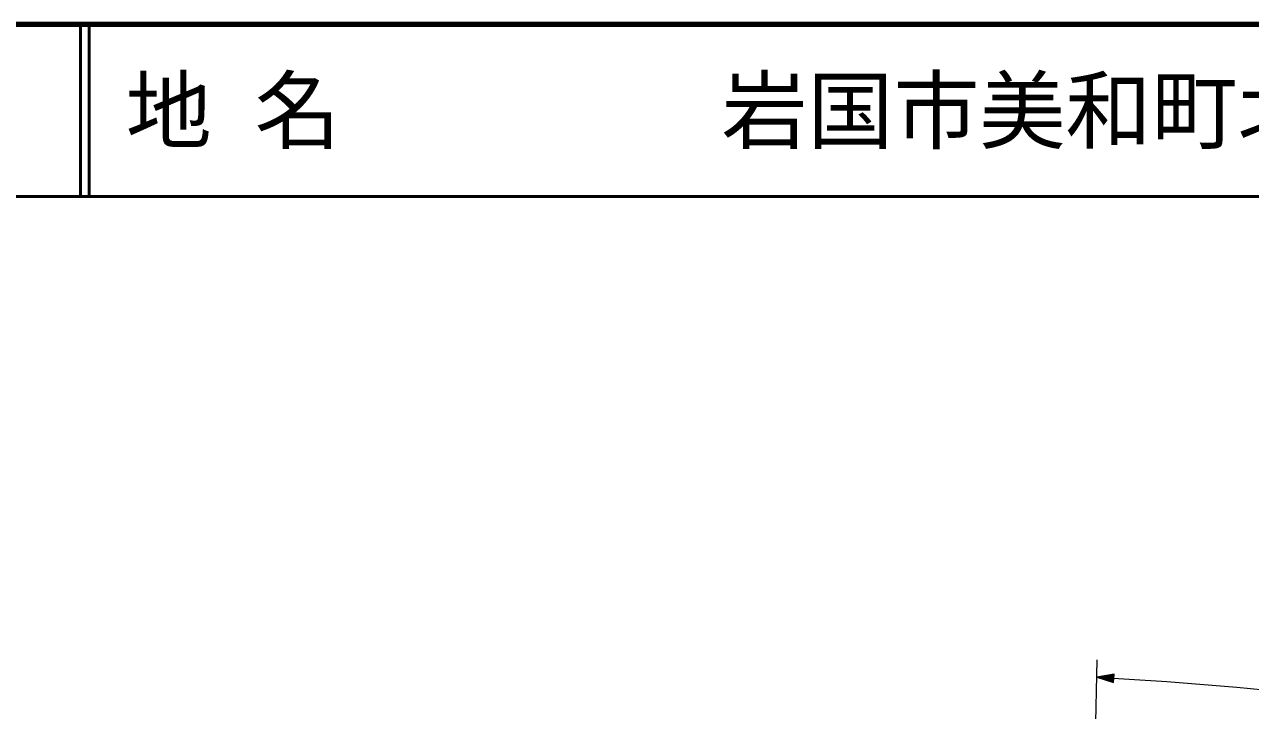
# Model space of a CAD drawing. Units: millimetres, scale not verified. Extents: x 40000 to 680000, y 20000 to 380000.
# Drawn here: x 364493 to 435781, y 340116 to 380000 of the extents above; entities that cross this region are included whole.
import ezdxf
from ezdxf.enums import TextEntityAlignment as Align

# ---------------------------------------------------------------- set-up
doc = ezdxf.new("R2010")
doc.units = ezdxf.units.MM
doc.header["$LTSCALE"] = 1000
for name, color, linetype, lineweight in [('M-TTL', 2, 'Continuous', 140), ('M-TTL-LINE', 7, 'Continuous', 50), ('S-BGD', 1, 'Continuous', 13), ('S-BGD-HTXT', 6, 'Continuous', 13)]:
    doc.layers.add(name, color=color, linetype=linetype, lineweight=lineweight)
doc.layers.add('M-TTL-TXT', color=7, linetype='Continuous')
doc.styles.add('ＭＳ ゴシック', font='')
doc.styles.get('ＭＳ ゴシック').set_extended_font_data('MS Gothic')

msp = doc.modelspace()

# ---------------------------------------------------------------- linework, layer by layer
at = {"layer": 'M-TTL'}
msp.add_line((680000, 380000), (40000, 380000), dxfattribs=at)
at = {"layer": 'M-TTL-LINE'}
for p, q in [((367750, 380000), (367750, 370000)), ((368250, 380000), (368250, 370000)), ((40000, 370000), (680000, 370000))]:
    msp.add_line(p, q, dxfattribs=at)
at = {"layer": 'S-BGD'}
for p, q in [((426945, 342049), (427830, 342200)), ((427830, 342200), (427801, 341776)), ((427801, 341776), (426948, 342048)), ((427048, 342041), (427790, 342165)), ((427766, 341816), (427048, 342041)), ((427147, 342035), (427750, 342131)), ((427731, 341856), (427147, 342035)), ((427250, 342027), (427710, 342096)), ((427697, 341896), (427250, 342027)), ((427349, 342021), (427670, 342061)), ((427662, 341936), (427349, 342021)), ((427452, 342013), (427630, 342026)), ((427629, 342001), (427452, 342013)), ((427627, 341976), (427452, 342013)), ((427630, 342026), (427627, 341976)), ((427670, 342061), (427662, 341936)), ((427710, 342096), (427697, 341896)), ((427750, 342131), (427731, 341856)), ((427790, 342165), (427766, 341816))]:
    msp.add_line(p, q, dxfattribs=at)
at = {"layer": 'S-BGD-HTXT'}
for p, q in [((426652, 332328), (426863, 343055)), ((427858, 342236), (426843, 342056)), ((427823, 341737), (427858, 342236)), ((426843, 342056), (430912, 341796)), ((426843, 342056), (427823, 341737)), ((430912, 341796), (434983, 341476)), ((434983, 341476), (437556, 341217))]:
    msp.add_line(p, q, dxfattribs=at)

# ---------------------------------------------------------------- texts
at = {"layer": 'M-TTL-TXT', "style": 'ＭＳ ゴシック'}
for s, p in [('地 名', (370380, 375000)), ('岩国市美和町北中山', (405024, 375000))]:
    msp.add_text(s, height=3666, dxfattribs=at).set_placement(p, align=Align.MIDDLE_LEFT)

doc.saveas('drawing.dxf')
